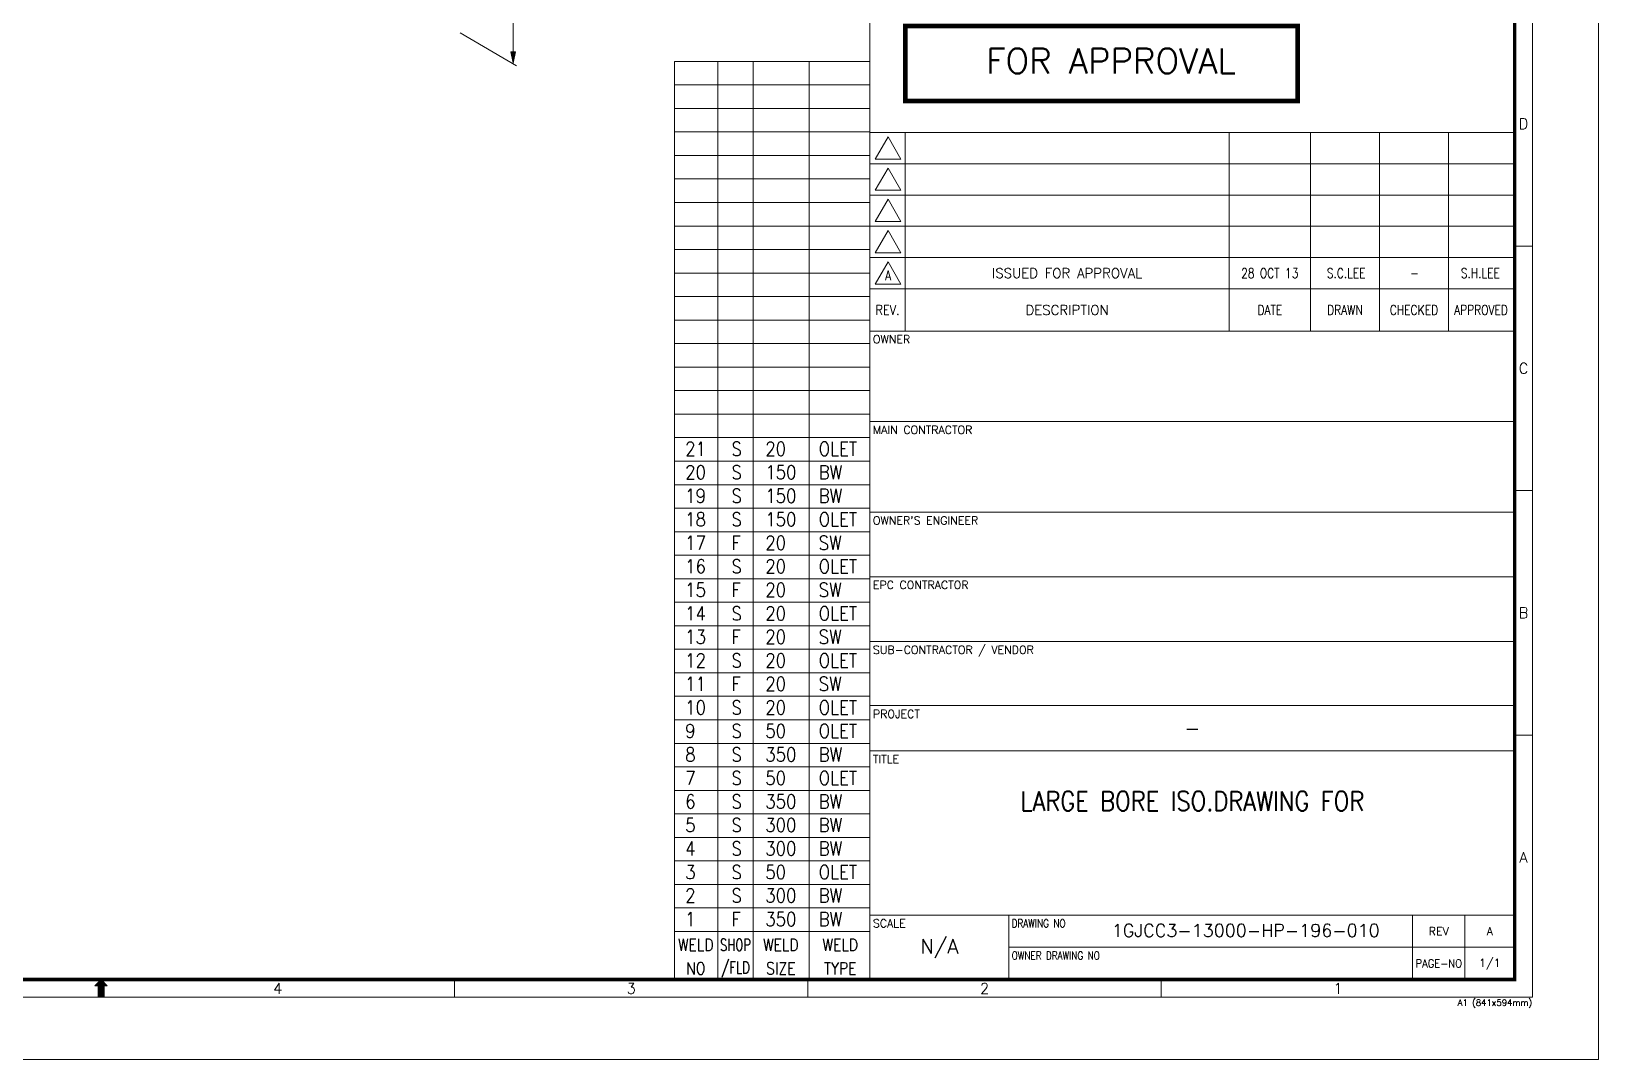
# Model space of a CAD drawing. Extents: x 0 to 841, y 0 to 594.
# Drawn here: x 400.9 to 841, y 0 to 288.6 of the extents above; entities that cross this region are included whole.
import ezdxf
from ezdxf.enums import TextEntityAlignment as Align

# ---------------------------------------------------------------- set-up
doc = ezdxf.new("R2010")
doc.units = 0
doc.header["$MEASUREMENT"] = 0
doc.layers.get('0').update_dxf_attribs({"lineweight": 9})
for name, color, linetype, lineweight in [('1', 7, 'Continuous', 9), ('3', 7, 'Continuous', 9), ('SYM', 7, 'Continuous', 9), ('T-TEXT1', 7, 'Continuous', 9), ('TB-TEXT', 7, 'Continuous', 9), ('TEXT', 7, 'Continuous', 9)]:
    doc.layers.add(name, color=color, linetype=linetype, lineweight=lineweight)
doc.styles.add('ROMANS', font='ROMANS')
doc.styles.add('TXT', font='txt.shx')

msp = doc.modelspace()

# ---------------------------------------------------------------- linework, layer by layer
at = {"layer": '3', "color": 2, "linetype": 'Continuous', "lineweight": 0}
for p, q in [((536.2375, 279.7), (536.2375, 451.825)), ((537.1375, 278.925), (521.2875, 288.15))]:
    msp.add_line(p, q, dxfattribs=at)
for points in [[(536.8875, 282.825), (536.2375, 279.7), (535.5875, 282.825), (536.8875, 282.825)], [(536.75, 282.825), (536.2375, 279.7), (535.7125, 282.825)], [(536.625, 282.825), (536.2375, 279.7), (535.975, 282.825)], [(536.3625, 282.825), (536.2375, 279.7), (536.1, 282.825)]]:
    msp.add_lwpolyline(points, dxfattribs=at)
at = {"layer": 'T-TEXT1', "color": 7, "linetype": 'Continuous', "lineweight": 0}
for p, q in [((636.3875, 260.225), (636.3875, 571.525)), ((636.3875, 260.225), (636.3875, 22.475)), ((636.3875, 260.225), (817.425, 260.225)), ((646.2625, 260.225), (646.2625, 204.5)), ((737.2375, 260.225), (737.2375, 204.5)), ((760.075, 260.225), (760.075, 204.5)), ((779.4375, 260.225), (779.4375, 204.5)), ((798.825, 260.225), (798.825, 204.5)), ((641.475, 259.0125), (637.85, 252.775)), ((645.075, 252.775), (641.475, 259.0125)), ((636.3875, 251.4625), (817.425, 251.4625)), ((637.85, 252.775), (645.075, 252.775)), ((641.475, 250.2375), (637.85, 243.9875)), ((645.075, 243.9875), (641.475, 250.2375)), ((636.3875, 242.675), (817.425, 242.675)), ((637.85, 243.9875), (645.075, 243.9875)), ((641.475, 241.4625), (637.85, 235.2)), ((645.075, 235.2), (641.475, 241.4625)), ((636.3875, 233.9125), (817.425, 233.9125)), ((637.85, 235.2), (645.075, 235.2)), ((641.475, 232.6875), (637.85, 226.4375)), ((645.075, 226.4375), (641.475, 232.6875)), ((636.3875, 225.125), (817.425, 225.125)), ((637.85, 226.4375), (645.075, 226.4375)), ((817.425, 228.3625), (822.3875, 228.3625)), ((641.475, 223.9), (637.85, 217.65)), ((645.075, 217.65), (641.475, 223.9)), ((636.3875, 216.3375), (817.425, 216.3375)), ((637.85, 217.65), (645.075, 217.65)), ((636.3875, 204.5), (817.425, 204.5)), ((636.3875, 179.075), (817.425, 179.075)), ((817.425, 159.7375), (822.3875, 159.7375)), ((636.3875, 153.6625), (817.425, 153.6625)), ((636.3875, 135.55), (817.425, 135.55)), ((636.3875, 117.3375), (817.425, 117.3375)), ((636.3875, 99.35), (817.425, 99.35)), ((817.425, 91.1), (822.3875, 91.1)), ((636.3875, 86.6625), (817.425, 86.6625)), ((636.3875, 40.575), (817.425, 40.575)), ((675.3375, 40.575), (675.3375, 22.475)), ((788.7625, 40.575), (788.7625, 22.475)), ((803.4625, 40.575), (803.4625, 22.475)), ((675.3375, 31.525), (817.425, 31.525)), ((418.775, 20.75), (420.5, 22.475)), ((420.5, 17.5125), (420.5, 22.475)), ((420.5, 22.475), (420.5, 17.5125)), ((422.225, 20.75), (420.5, 22.475)), ((519.7375, 17.5125), (519.7375, 22.475)), ((618.9625, 17.5125), (618.9625, 22.475)), ((670.175, 22.475), (817.425, 22.475)), ((701.925, 22.475), (817.425, 22.475)), ((718.2, 17.5125), (718.2, 22.475)), ((418.775, 20.75), (419.6375, 20.75)), ((419.6375, 17.5125), (419.6375, 20.75)), ((421.3625, 20.75), (422.225, 20.75)), ((421.3625, 17.5125), (421.3625, 20.75))]:
    msp.add_line(p, q, dxfattribs=at)
msp.add_lwpolyline([(0, 0), (841, 0), (841, 594), (0, 594), (0, 0)], dxfattribs=at)
msp.add_lwpolyline([(18.6125, 576.4875), (822.3875, 576.4875), (822.3875, 17.5125), (18.6125, 17.5125)], close=True, dxfattribs=at)
for points, const_width in [([(23.575, 571.525), (817.425, 571.525), (817.425, 22.475), (23.575, 22.475), (23.575, 571.525)], 0.9911), ([(719.2625, 22.475), (817.425, 22.475), (817.425, 129.9)], 0.8924)]:
    msp.add_lwpolyline(points, dxfattribs=dict(at, const_width=const_width))
at = {"layer": 'T-TEXT1', "color": 4, "linetype": 'Continuous', "lineweight": 0, "const_width": 1.3225}
msp.add_lwpolyline([(756.5125, 269.0875), (646.3375, 269.0875), (646.3375, 290.125), (756.5125, 290.125), (756.5125, 269.0875)], dxfattribs=at)
at = {"layer": 'T-TEXT1', "color": 7, "linetype": 'Continuous', "lineweight": 0}
for points in [[(418.775, 20.75), (420.5, 22.475), (422.225, 20.75)], [(419.6375, 17.5125), (419.6375, 20.75), (421.3625, 17.5125), (421.3625, 20.75)]]:
    msp.add_solid(points, dxfattribs=at)
at = {"layer": 'TB-TEXT', "color": 7, "linetype": 'Continuous', "lineweight": 0}
for p, q in [((581.5125, 22.475), (581.5125, 280.175)), ((636.3875, 280.175), (581.5125, 280.175)), ((593.7125, 22.475), (593.7125, 280.175)), ((603.6, 22.475), (603.6, 280.175)), ((619.2875, 22.475), (619.2875, 280.175)), ((636.3875, 273.575), (581.5125, 273.575)), ((636.3875, 266.975), (581.5125, 266.975)), ((636.3875, 260.375), (581.5125, 260.375)), ((636.3875, 253.775), (581.5125, 253.775)), ((636.3875, 247.175), (581.5125, 247.175)), ((636.3875, 240.575), (581.5125, 240.575)), ((636.3875, 233.975), (581.5125, 233.975)), ((636.3875, 227.375), (581.5125, 227.375)), ((636.3875, 220.775), (581.5125, 220.775)), ((636.3875, 214.175), (581.5125, 214.175)), ((636.3875, 207.575), (581.5125, 207.575)), ((636.3875, 200.975), (581.5125, 200.975)), ((636.3875, 194.375), (581.5125, 194.375)), ((636.3875, 187.775), (581.5125, 187.775)), ((636.3875, 181.175), (581.5125, 181.175)), ((636.3875, 174.575), (581.5125, 174.575)), ((636.3875, 167.975), (581.5125, 167.975)), ((636.3875, 161.375), (581.5125, 161.375)), ((636.3875, 154.775), (581.5125, 154.775)), ((636.3875, 148.175), (581.5125, 148.175)), ((636.3875, 141.575), (581.5125, 141.575)), ((636.3875, 134.975), (581.5125, 134.975)), ((636.3875, 128.375), (581.5125, 128.375)), ((636.3875, 121.775), (581.5125, 121.775)), ((636.3875, 115.175), (581.5125, 115.175)), ((636.3875, 108.575), (581.5125, 108.575)), ((636.3875, 101.975), (581.5125, 101.975)), ((636.3875, 95.375), (581.5125, 95.375)), ((636.3875, 88.775), (581.5125, 88.775)), ((636.3875, 82.175), (581.5125, 82.175)), ((636.3875, 75.575), (581.5125, 75.575)), ((636.3875, 68.975), (581.5125, 68.975)), ((636.3875, 62.375), (581.5125, 62.375)), ((636.3875, 55.775), (581.5125, 55.775)), ((636.3875, 49.175), (581.5125, 49.175)), ((636.3875, 42.575), (581.5125, 42.575)), ((636.3875, 35.975), (581.5125, 35.975))]:
    msp.add_line(p, q, dxfattribs=at)

# ---------------------------------------------------------------- texts
at = {"color": 3, "linetype": 'Continuous', "lineweight": 0, "style": 'ROMANS'}
msp.add_text('1GJCC3-13000-HP-196-010', height=3.612525, dxfattribs=at).set_placement((704.275, 36.2625), align=Align.MIDDLE_LEFT)
at = {"layer": '1', "color": 2, "linetype": 'Continuous', "lineweight": 0, "style": 'ROMANS', "width": 0.849993}
msp.add_text('LARGE BORE ISO.DRAWING FOR', height=5.48625, dxfattribs=at).set_placement((726.9, 72.55), align=Align.MIDDLE)
at = {"layer": 'SYM', "color": 2, "linetype": 'Continuous', "lineweight": 0, "style": 'TXT', "width": 0.871788}
for s, p in [('21', (584.5, 169.5)), ('S', (597.5, 169.5)), ('20', (607, 169.5)), ('OLET', (622, 169.5)), ('20', (584.5, 162.9)), ('S', (597.5, 162.9)), ('150', (607, 162.9)), ('BW', (622, 162.9)), ('19', (584.5, 156.3)), ('S', (597.5, 156.3)), ('150', (607, 156.3)), ('BW', (622, 156.3)), ('18', (584.5, 149.7)), ('S', (597.5, 149.7)), ('150', (607, 149.7)), ('OLET', (622, 149.7)), ('17', (584.5, 143.1)), ('F', (597.5, 143.1)), ('20', (607, 143.1)), ('SW', (622, 143.1)), ('16', (584.5, 136.5)), ('S', (597.5, 136.5)), ('20', (607, 136.5)), ('OLET', (622, 136.5)), ('15', (584.5, 129.9)), ('F', (597.5, 129.9)), ('20', (607, 129.9)), ('SW', (622, 129.9)), ('14', (584.5, 123.3)), ('S', (597.5, 123.3)), ('20', (607, 123.3)), ('OLET', (622, 123.3)), ('13', (584.5, 116.7)), ('F', (597.5, 116.7)), ('20', (607, 116.7)), ('SW', (622, 116.7)), ('12', (584.5, 110.1)), ('S', (597.5, 110.1)), ('20', (607, 110.1)), ('OLET', (622, 110.1)), ('11', (584.5, 103.5)), ('F', (597.5, 103.5)), ('20', (607, 103.5)), ('SW', (622, 103.5)), ('10', (584.5, 96.9)), ('S', (597.5, 96.9)), ('20', (607, 96.9)), ('OLET', (622, 96.9)), ('9', (584.5, 90.3)), ('S', (597.5, 90.3)), ('50', (607, 90.3)), ('OLET', (622, 90.3)), ('8', (584.5, 83.7)), ('S', (597.5, 83.7)), ('350', (607, 83.7)), ('BW', (622, 83.7)), ('7', (584.5, 77.1)), ('S', (597.5, 77.1)), ('50', (607, 77.1)), ('OLET', (622, 77.1)), ('6', (584.5, 70.5)), ('S', (597.5, 70.5)), ('350', (607, 70.5)), ('BW', (622, 70.5)), ('5', (584.5, 63.9)), ('S', (597.5, 63.9)), ('300', (607, 63.9)), ('BW', (622, 63.9)), ('4', (584.5, 57.3)), ('S', (597.5, 57.3)), ('300', (607, 57.3)), ('BW', (622, 57.3)), ('3', (584.5, 50.7)), ('S', (597.5, 50.7)), ('50', (607, 50.7)), ('OLET', (622, 50.7)), ('2', (584.5, 44.1)), ('S', (597.5, 44.1)), ('300', (607, 44.1)), ('BW', (622, 44.1)), ('1', (584.5, 37.5)), ('F', (597.5, 37.5)), ('350', (607, 37.5)), ('BW', (622, 37.5))]:
    msp.add_text(s, height=3.9, dxfattribs=at).set_placement(p)
at = {"layer": 'T-TEXT1', "color": 4, "linetype": 'Continuous', "lineweight": 0, "style": 'ROMANS'}
msp.add_text('FOR APPROVAL', height=7.012425, dxfattribs=at).set_placement((704.0875, 280.325), align=Align.MIDDLE)
at = {"layer": 'T-TEXT1', "color": 7, "linetype": 'Continuous', "lineweight": 0, "style": 'ROMANS'}
for s, height, p in [('D', 2.9732, (819.9, 262.6875)), ('ISSUED FOR APPROVAL', 2.743125, (691.75, 220.7375)), ('DESCRIPTION', 2.743125, (691.75, 210.425)), ('C', 2.9732, (819.9, 194.05)), ('B', 2.9732, (819.9, 125.425)), ('-', 4.0232, (726.9125, 93)), ('A', 2.9732, (819.9, 56.7875)), ('REV', 2.26305, (796.1125, 36.05)), ('A', 2.263, (810.45, 36.05)), ('N/A', 4.02323, (655.85, 31.525)), ('1/1', 2.26305, (810.45, 27)), ('4', 2.9732, (470.1125, 19.9875)), ('3', 2.9732, (569.35, 19.9875)), ('2', 2.9732, (668.575, 19.9875)), ('1', 2.9732, (767.8125, 19.9875))]:
    msp.add_text(s, height=height, dxfattribs=at).set_placement(p, align=Align.MIDDLE)
for s, height, width, p in [('A', 2.7431, 0.800027, (641.4625, 220.1)), ('S.C.LEE', 2.74313, 0.800027, (770.0875, 220.7375)), ('-', 2.7431, 0.800027, (789.25, 220.7375)), ('S.H.LEE', 2.74313, 0.800027, (807.775, 220.7375)), ('REV.', 2.74313, 0.850007, (641.325, 210.425)), ('DATE', 2.74313, 0.800027, (748.65, 210.425)), ('DRAWN', 2.74313, 0.800027, (769.7625, 210.425)), ('CHECKED', 2.74313, 0.800027, (789.1375, 210.425)), ('APPROVED', 2.74313, 0.800027, (807.9625, 210.425)), ('PAGE-NO', 2.26305, 0.900013, (796.1125, 27))]:
    msp.add_text(s, height=height, dxfattribs=dict(at, width=width)).set_placement(p, align=Align.MIDDLE)
for s, p in [('OWNER', (637.2125, 201.05)), ('MAIN CONTRACTOR', (637.2125, 175.625)), ("OWNER'S ENGINEER", (637.2125, 150.2)), ('EPC CONTRACTOR', (637.2125, 132.1)), ('SUB-CONTRACTOR / VENDOR', (637.2125, 113.8875)), ('PROJECT', (637.2125, 95.8875)), ('TITLE', (637.2125, 83.2125)), ('SCALE', (637.2125, 37.125))]:
    msp.add_text(s, height=2.26305, dxfattribs=at).set_placement(p)
at = {"layer": 'T-TEXT1', "color": 7, "linetype": 'Continuous', "lineweight": 0, "style": 'ROMANS', "width": 0.799993}
for s, p in [('DRAWING NO', (676.175, 37.125)), ('OWNER DRAWING NO', (676.175, 28.075))]:
    msp.add_text(s, height=2.26305, dxfattribs=at).set_placement(p)
at = {"layer": 'T-TEXT1', "color": 2, "linetype": 'Continuous', "lineweight": 0, "style": 'ROMANS'}
for s, width, p in [('WELD', 0.857143, (587.475, 32.2125)), ('SHOP', 0.714308, (598.625, 32.2125)), ('WELD', 0.857143, (611.35, 32.2125)), ('WELD', 0.857143, (628.0375, 32.2125)), ('NO', 0.857143, (587.475, 25.6125)), ('/FLD', 0.714308, (598.6375, 25.6125)), ('SIZE', 0.857143, (611.3625, 25.6125)), ('TYPE', 0.857143, (628.0375, 25.6125))]:
    msp.add_text(s, height=3.36, dxfattribs=dict(at, width=width)).set_placement(p, align=Align.MIDDLE)
at = {"layer": 'T-TEXT1', "color": 7, "linetype": 'Continuous', "lineweight": 0, "style": 'ROMANS'}
msp.add_text('A1 (841x594mm)', height=1.749975, dxfattribs=at).set_placement((822.3375, 16.0125), align=Align.MIDDLE_RIGHT)
at = {"layer": 'TEXT', "color": 7, "linetype": 'Continuous', "lineweight": 0, "style": 'ROMANS', "width": 0.800027}
msp.add_text('28 OCT 13', height=2.74313, dxfattribs=at).set_placement((748.6375, 220.7375), align=Align.MIDDLE)

doc.saveas('drawing.dxf')
